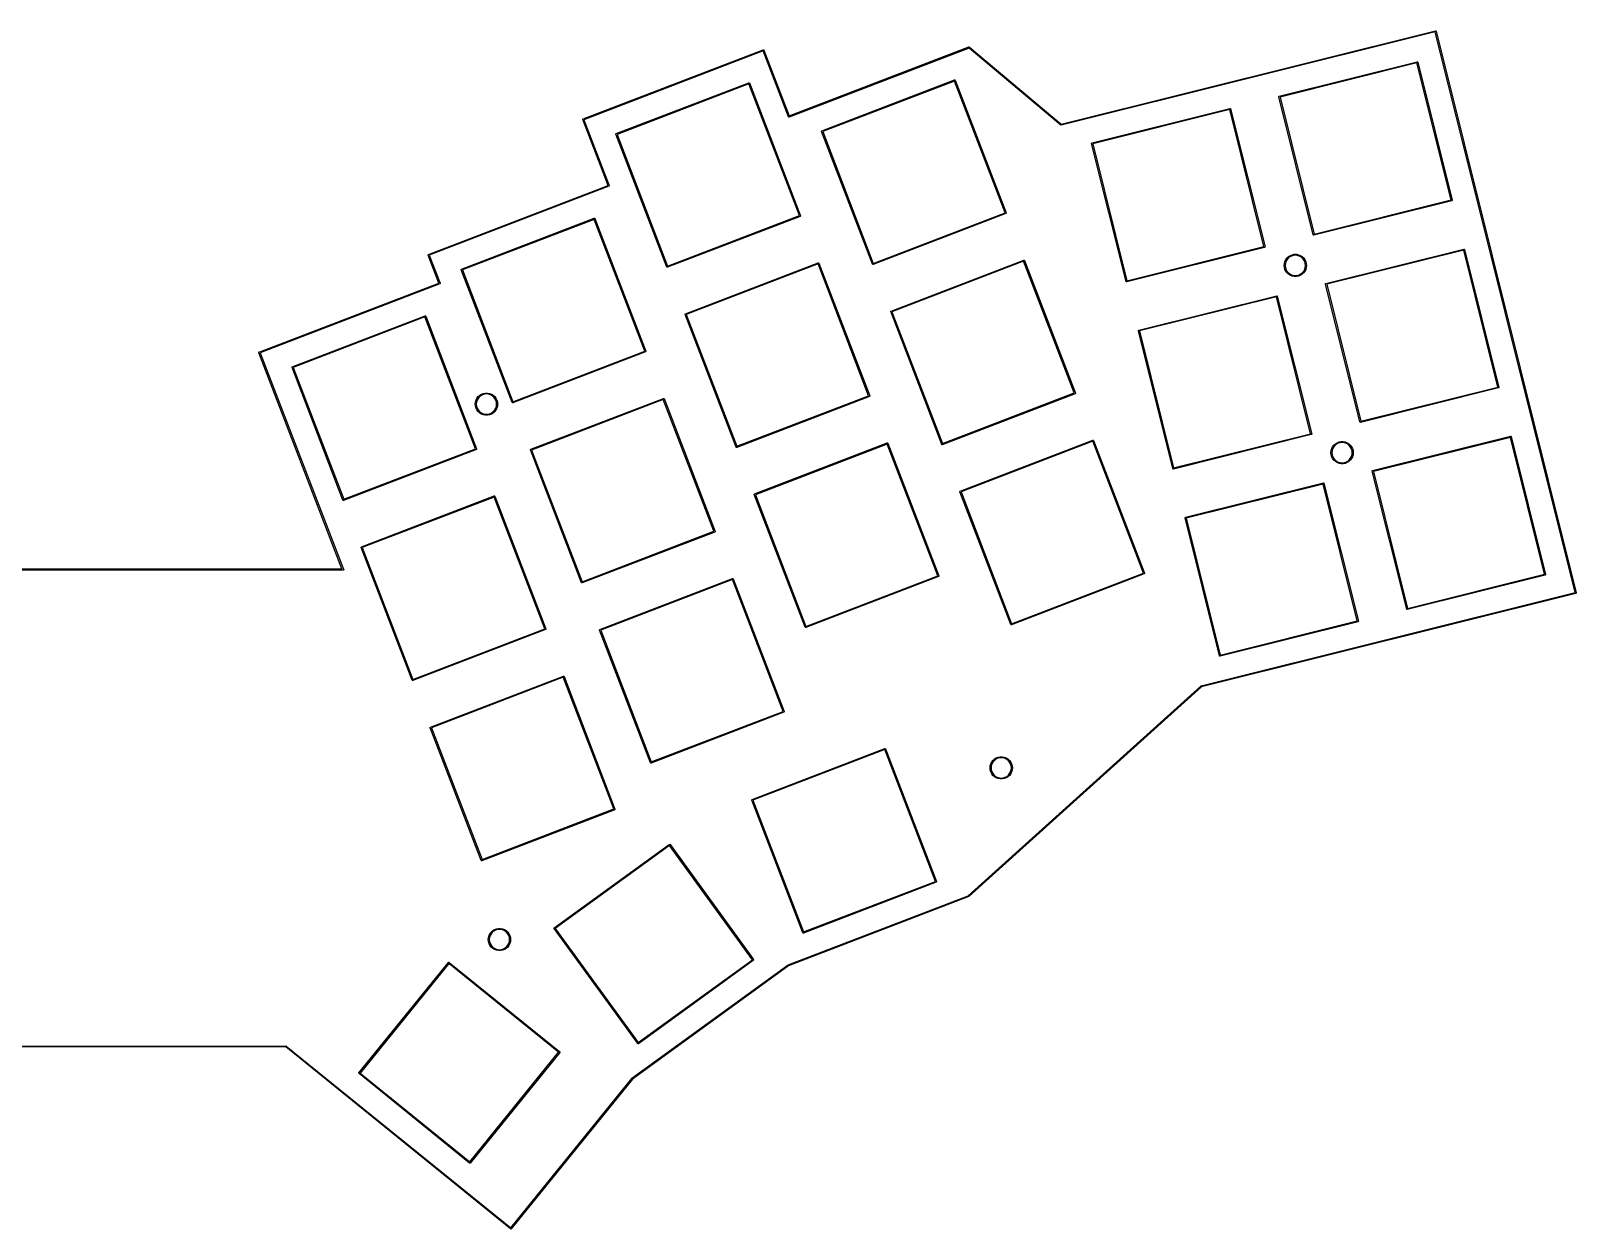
# Model space of a CAD drawing. Extents: x 50 to 354, y -179 to -61.
# Drawn here: x 202 to 354.2, y -178.5 to -60.5 of the extents above; entities that cross this region are included whole.
import ezdxf

# ---------------------------------------------------------------- set-up
doc = ezdxf.new("R2010")
doc.units = 0
doc.layers.add('BLACK', color=7, linetype='CONTINUOUS')

msp = doc.modelspace()

# ---------------------------------------------------------------- linework, layer by layer
at = {"layer": 'BLACK', "linetype": 'CONTINUOUS'}
for p, q in [((340.290232, -60.625014), (303.467798, -69.805874)), ((303.468339, -69.703941), (340.314257, -60.517227)), ((354.055359, -115.834881), (340.290232, -60.625014)), ((340.314257, -60.517227), (340.351641, -60.522814)), ((340.351641, -60.522814), (340.374125, -60.553199)), ((340.374125, -60.553199), (354.163147, -115.858906)), ((256.397823, -69.184812), (274.135397, -62.376014)), ((274.135397, -62.376014), (274.15454, -62.376515)), ((294.389729, -62.204561), (276.679336, -69.002924)), ((276.690043, -68.893011), (294.381512, -62.101914)), ((294.381512, -62.101914), (294.388626, -62.1021)), ((294.388626, -62.1021), (294.39494, -62.098819)), ((303.424079, -69.795765), (294.389729, -62.204561)), ((294.39494, -62.098819), (294.406831, -62.102577)), ((294.406831, -62.102577), (294.419298, -62.102904)), ((294.419298, -62.102904), (294.424196, -62.108065)), ((294.424196, -62.108065), (294.430982, -62.11021)), ((294.430982, -62.11021), (303.468339, -69.703941)), ((274.124689, -62.485926), (256.479327, -69.259327)), ((276.61553, -68.974513), (274.124689, -62.485926)), ((274.15454, -62.376515), (274.173183, -62.377003)), ((274.173183, -62.377003), (274.173184, -62.377004)), ((274.173184, -62.377004), (274.199203, -62.404422)), ((274.199203, -62.404422), (274.199202, -62.404424)), ((274.199202, -62.404424), (276.690043, -68.893011)), ((324.938569, -66.947338), (338.522709, -63.560432)), ((338.498386, -63.669558), (325.011276, -67.032271)), ((341.861099, -77.156668), (338.498386, -63.669558)), ((338.522709, -63.560432), (338.560557, -63.566089)), ((338.560557, -63.566089), (338.58332, -63.596851)), ((338.58332, -63.596851), (341.970226, -77.180991)), ((279.901782, -70.361591), (292.971907, -65.344439)), ((292.971907, -65.344439), (292.971908, -65.344439)), ((292.971908, -65.344439), (293.010163, -65.345441)), ((293.010163, -65.345441), (293.036505, -65.3732)), ((293.036505, -65.3732), (298.053657, -78.443325)), ((259.655178, -70.635519), (272.725303, -65.618367)), ((272.714461, -65.729643), (259.737693, -70.710958)), ((277.695776, -78.706411), (272.714461, -65.729643)), ((272.725303, -65.618367), (272.725304, -65.618367)), ((272.725304, -65.618367), (272.763559, -65.619369)), ((272.763559, -65.619369), (272.789901, -65.647128)), ((272.789901, -65.647128), (277.807053, -78.717253)), ((292.961065, -65.455715), (279.984297, -70.43703)), ((297.94238, -78.432483), (292.961065, -65.455715)), ((306.502949, -71.543852), (320.087089, -68.156946)), ((320.062766, -68.266072), (306.575656, -71.628785)), ((323.425479, -81.753182), (320.062766, -68.266072)), ((320.087089, -68.156946), (320.124937, -68.162603)), ((320.124937, -68.162603), (320.1477, -68.193365)), ((320.1477, -68.193365), (323.534606, -81.777505)), ((324.90215, -67.007949), (324.907807, -66.970101)), ((328.289056, -80.592087), (324.90215, -67.007949)), ((324.907807, -66.970101), (324.938569, -66.947338)), ((325.011276, -67.032271), (328.373989, -80.519381)), ((256.369415, -69.248618), (256.370342, -69.213219)), ((256.369416, -69.248619), (256.369415, -69.248618)), ((258.860259, -75.737195), (256.369416, -69.248619)), ((256.370342, -69.213219), (256.370404, -69.210832)), ((256.370404, -69.210832), (256.370405, -69.210831)), ((256.370405, -69.210831), (256.397823, -69.184812)), ((256.479327, -69.259327), (258.970173, -75.747905)), ((276.61553, -68.974516), (276.61553, -68.974513)), ((276.641546, -69.001931), (276.61553, -68.974516)), ((276.64155, -69.001935), (276.641546, -69.001931)), ((276.679336, -69.002924), (276.64155, -69.001935)), ((303.42798, -69.796997), (303.424079, -69.795765)), ((303.430414, -69.800287), (303.42798, -69.796997)), ((303.445539, -69.802547), (303.430414, -69.800287)), ((303.460121, -69.807156), (303.445539, -69.802547)), ((303.463751, -69.805269), (303.460121, -69.807156)), ((303.467798, -69.805874), (303.463751, -69.805269)), ((259.626417, -70.700116), (259.627419, -70.661861)), ((264.643569, -83.770242), (259.626417, -70.700116)), ((259.627419, -70.661861), (259.655178, -70.635519)), ((259.737693, -70.710958), (264.719008, -83.687726)), ((279.873021, -70.426188), (279.874023, -70.387933)), ((284.890173, -83.496314), (279.873021, -70.426188)), ((279.874023, -70.387933), (279.901782, -70.361591)), ((279.984297, -70.43703), (284.965612, -83.413798)), ((306.46653, -71.604463), (306.472187, -71.566615)), ((309.853436, -85.188603), (306.46653, -71.604463)), ((306.472187, -71.566615), (306.502949, -71.543852)), ((306.575656, -71.628785), (309.938369, -85.115895)), ((241.168792, -82.528294), (258.860259, -75.737195)), ((258.941764, -75.811711), (241.250299, -82.602808)), ((258.941765, -75.811711), (258.941764, -75.81171)), ((258.941764, -75.81171), (258.941764, -75.811711)), ((258.969184, -75.785691), (258.941765, -75.811711)), ((258.970173, -75.747905), (258.969184, -75.785691)), ((341.933807, -77.241602), (328.349667, -80.628508)), ((328.373989, -80.519381), (341.861099, -77.156668)), ((341.964569, -77.218839), (341.933807, -77.241602)), ((341.970226, -77.180991), (341.964569, -77.218839)), ((244.425726, -83.979574), (257.495851, -78.962422)), ((257.485009, -79.073698), (244.508241, -84.055013)), ((262.466324, -92.050466), (257.485009, -79.073698)), ((257.495851, -78.962422), (257.495852, -78.962422)), ((257.495852, -78.962422), (257.534107, -78.963424)), ((257.534107, -78.963424), (257.560449, -78.991183)), ((257.560449, -78.991183), (262.577601, -92.061308)), ((277.778292, -78.781851), (264.708166, -83.799003)), ((264.719008, -83.687726), (277.695776, -78.706411)), ((277.806051, -78.755509), (277.778292, -78.781851)), ((277.807053, -78.717254), (277.806051, -78.755509)), ((277.807053, -78.717253), (277.807052, -78.717253)), ((277.807052, -78.717253), (277.807053, -78.717254)), ((298.024896, -78.507923), (284.95477, -83.525075)), ((284.965612, -83.413798), (297.94238, -78.432483)), ((298.052655, -78.481581), (298.024896, -78.507923)), ((298.053657, -78.443326), (298.052655, -78.481581)), ((298.053657, -78.443325), (298.053656, -78.443325)), ((298.053656, -78.443325), (298.053657, -78.443326)), ((328.289056, -80.592089), (328.289056, -80.592087)), ((328.311819, -80.622851), (328.289056, -80.592089)), ((328.349667, -80.628508), (328.311819, -80.622851)), ((323.498187, -81.838116), (309.914047, -85.225022)), ((309.938369, -85.115895), (323.425479, -81.753182)), ((323.528949, -81.815353), (323.498187, -81.838116)), ((323.534606, -81.777505), (323.528949, -81.815353)), ((329.535084, -85.382958), (343.119224, -81.996052)), ((343.094901, -82.105178), (329.607791, -85.467891)), ((346.457614, -95.592288), (343.094901, -82.105178)), ((343.119224, -81.996052), (343.157072, -82.001709)), ((343.157072, -82.001709), (343.179835, -82.032471)), ((343.179835, -82.032471), (346.566741, -95.616611)), ((241.140384, -82.5921), (241.141311, -82.556699)), ((241.140385, -82.592101), (241.140384, -82.5921)), ((241.140385, -82.592102), (241.140385, -82.592101)), ((242.197913, -85.346628), (241.140385, -82.592102)), ((241.141311, -82.556699), (241.141373, -82.554316)), ((241.141373, -82.554315), (241.141374, -82.554313)), ((241.141373, -82.554316), (241.141373, -82.554315)), ((241.141374, -82.554313), (241.160441, -82.536218)), ((241.160441, -82.536218), (241.16879, -82.528295)), ((241.16879, -82.528295), (241.168792, -82.528294)), ((241.250299, -82.602808), (242.307826, -85.357333)), ((266.46417, -88.373547), (279.534295, -83.356395)), ((279.523453, -83.467671), (266.546685, -88.448986)), ((284.504768, -96.444439), (279.523453, -83.467671)), ((279.534295, -83.356395), (279.534296, -83.356395)), ((279.534296, -83.356395), (279.572551, -83.357397)), ((279.572551, -83.357397), (279.598893, -83.385156)), ((279.598893, -83.385156), (284.616045, -96.455281)), ((284.916515, -83.524073), (284.890173, -83.496314)), ((284.95477, -83.525075), (284.916515, -83.524073)), ((286.710772, -88.09962), (299.780897, -83.082468)), ((299.770055, -83.193744), (286.793287, -88.175059)), ((304.75137, -96.170512), (299.770055, -83.193744)), ((299.780897, -83.082468), (299.780898, -83.082468)), ((299.780898, -83.082468), (299.819153, -83.08347)), ((299.819153, -83.08347), (299.845495, -83.111229)), ((299.845495, -83.111229), (304.862647, -96.181354)), ((325.423482, -83.61), (325.442152, -83.408515)), ((325.442152, -83.811485), (325.423482, -83.61)), ((325.442152, -83.408515), (325.497527, -83.213892)), ((325.497527, -83.213892), (325.587722, -83.032758)), ((325.5379, -83.414648), (325.51866, -83.61)), ((325.51866, -83.61), (325.5379, -83.805352)), ((325.594882, -83.226804), (325.5379, -83.414648)), ((325.587722, -83.032758), (325.709663, -82.871281)), ((325.687416, -83.053685), (325.594882, -83.226804)), ((325.811946, -82.901946), (325.687416, -83.053685)), ((325.709663, -82.871281), (325.8592, -82.73496)), ((325.963685, -82.777416), (325.811946, -82.901946)), ((325.8592, -82.73496), (326.03124, -82.628437)), ((326.136804, -82.684882), (325.963685, -82.777416)), ((326.03124, -82.628437), (326.219924, -82.555341)), ((326.324648, -82.6279), (326.136804, -82.684882)), ((326.219924, -82.555341), (326.418826, -82.51816)), ((326.52, -82.60866), (326.324648, -82.6279)), ((326.418826, -82.51816), (326.621174, -82.51816)), ((326.715352, -82.6279), (326.52, -82.60866)), ((326.621174, -82.51816), (326.820076, -82.555341)), ((326.903196, -82.684882), (326.715352, -82.6279)), ((326.820076, -82.555341), (327.00876, -82.628437)), ((327.076315, -82.777416), (326.903196, -82.684882)), ((327.00876, -82.628437), (327.1808, -82.73496)), ((327.228054, -82.901946), (327.076315, -82.777416)), ((327.1808, -82.73496), (327.330337, -82.871281)), ((327.352584, -83.053685), (327.228054, -82.901946)), ((327.330337, -82.871281), (327.452278, -83.032758)), ((327.445118, -83.226804), (327.352584, -83.053685)), ((327.5021, -83.414648), (327.445118, -83.226804)), ((327.452278, -83.032758), (327.542473, -83.213892)), ((327.52134, -83.61), (327.5021, -83.414648)), ((327.5021, -83.805352), (327.52134, -83.61)), ((327.542473, -83.213892), (327.597848, -83.408515)), ((327.597848, -83.408515), (327.616518, -83.61)), ((327.616518, -83.61), (327.597848, -83.811485)), ((244.396965, -84.044171), (244.397967, -84.005916)), ((249.414117, -97.114297), (244.396965, -84.044171)), ((244.397967, -84.005916), (244.425726, -83.979574)), ((244.508241, -84.055013), (249.489556, -97.031781)), ((264.669911, -83.798001), (264.643569, -83.770242)), ((264.708166, -83.799003), (264.669911, -83.798001)), ((309.876199, -85.219365), (309.853436, -85.188603)), ((325.497527, -84.006108), (325.442152, -83.811485)), ((325.587722, -84.187242), (325.497527, -84.006108)), ((325.5379, -83.805352), (325.594882, -83.993196)), ((325.709663, -84.348719), (325.587722, -84.187242)), ((325.594882, -83.993196), (325.687416, -84.166315)), ((325.687416, -84.166315), (325.811946, -84.318054)), ((325.8592, -84.48504), (325.709663, -84.348719)), ((325.811946, -84.318054), (325.963685, -84.442584)), ((326.03124, -84.591563), (325.8592, -84.48504)), ((325.963685, -84.442584), (326.136804, -84.535118)), ((326.219924, -84.664659), (326.03124, -84.591563)), ((326.136804, -84.535118), (326.324648, -84.5921)), ((326.418826, -84.70184), (326.219924, -84.664659)), ((326.324648, -84.5921), (326.52, -84.61134)), ((326.621174, -84.70184), (326.418826, -84.70184)), ((326.52, -84.61134), (326.715352, -84.5921)), ((326.820076, -84.664659), (326.621174, -84.70184)), ((326.715352, -84.5921), (326.903196, -84.535118)), ((327.00876, -84.591563), (326.820076, -84.664659)), ((326.903196, -84.535118), (327.076315, -84.442584)), ((327.1808, -84.48504), (327.00876, -84.591563)), ((327.076315, -84.442584), (327.228054, -84.318054)), ((327.330337, -84.348719), (327.1808, -84.48504)), ((327.228054, -84.318054), (327.352584, -84.166315)), ((327.452278, -84.187242), (327.330337, -84.348719)), ((327.352584, -84.166315), (327.445118, -83.993196)), ((327.445118, -83.993196), (327.5021, -83.805352)), ((327.542473, -84.006108), (327.452278, -84.187242)), ((327.597848, -83.811485), (327.542473, -84.006108)), ((224.558218, -92.118201), (242.197913, -85.346628)), ((242.279421, -85.421141), (224.611902, -92.203393)), ((242.279422, -85.421141), (242.279421, -85.42114)), ((242.279421, -85.42114), (242.279421, -85.421141)), ((242.288244, -85.412767), (242.279422, -85.421141)), ((242.306839, -85.395122), (242.288244, -85.412767)), ((242.307828, -85.357335), (242.306839, -85.395122)), ((242.307826, -85.357333), (242.307828, -85.357335)), ((309.914047, -85.225022), (309.876199, -85.219365)), ((311.099465, -89.979471), (324.683605, -86.592565)), ((324.659282, -86.701691), (311.172172, -90.064404)), ((328.021995, -100.188801), (324.659282, -86.701691)), ((324.683605, -86.592565), (324.721453, -86.598222)), ((324.721453, -86.598222), (324.744216, -86.628984)), ((324.744216, -86.628984), (328.131122, -100.213124)), ((329.498665, -85.443569), (329.504322, -85.405721)), ((332.885571, -99.027709), (329.498665, -85.443569)), ((329.504322, -85.405721), (329.535084, -85.382958)), ((329.607791, -85.467891), (332.970504, -98.955001)), ((286.682011, -88.164217), (286.683013, -88.125962)), ((291.699163, -101.234342), (286.682011, -88.164217)), ((286.683013, -88.125962), (286.710772, -88.09962)), ((286.793287, -88.175059), (291.774602, -101.151827)), ((227.762803, -93.589307), (240.832928, -88.572155)), ((240.822086, -88.683431), (227.845318, -93.664746)), ((245.803401, -101.660199), (240.822086, -88.683431)), ((240.832928, -88.572155), (240.832929, -88.572155)), ((240.832929, -88.572155), (240.871184, -88.573157)), ((240.871184, -88.573157), (240.897526, -88.600916)), ((240.897526, -88.600916), (245.914678, -101.671041)), ((266.435409, -88.438144), (266.436411, -88.399889)), ((271.452561, -101.508269), (266.435409, -88.438144)), ((266.436411, -88.399889), (266.46417, -88.373547)), ((266.546685, -88.448986), (271.528, -101.425754)), ((311.063046, -90.040082), (311.068703, -90.002234)), ((314.449952, -103.624221), (311.063046, -90.040082)), ((311.068703, -90.002234), (311.099465, -89.979471)), ((311.172172, -90.064404), (314.534885, -103.551514)), ((224.44916, -92.185552), (224.465823, -92.13703)), ((224.454152, -92.211117), (224.44916, -92.185552)), ((232.640777, -113.485), (224.454152, -92.211117)), ((224.465823, -92.13703), (224.509776, -92.11057)), ((224.509776, -92.11057), (224.558218, -92.118201)), ((224.611902, -92.203393), (232.819996, -113.533064)), ((262.54884, -92.125906), (249.478714, -97.143058)), ((249.489556, -97.031781), (262.466324, -92.050466)), ((262.576599, -92.099564), (262.54884, -92.125906)), ((262.577601, -92.061309), (262.576599, -92.099564)), ((262.577601, -92.061308), (262.5776, -92.061308)), ((262.5776, -92.061308), (262.577601, -92.061309)), ((227.734042, -93.653904), (227.735044, -93.615649)), ((232.751194, -106.724029), (227.734042, -93.653904)), ((227.735044, -93.615649), (227.762803, -93.589307)), ((227.845318, -93.664746), (232.826633, -106.641514)), ((346.530322, -95.677222), (332.946182, -99.064128)), ((332.970504, -98.955001), (346.457614, -95.592288)), ((346.561084, -95.654459), (346.530322, -95.677222)), ((346.566741, -95.616611), (346.561084, -95.654459)), ((245.783482, -97.27), (245.802152, -97.068515)), ((245.802152, -97.471485), (245.783482, -97.27)), ((245.802152, -97.068515), (245.857527, -96.873892)), ((245.857527, -96.873892), (245.947722, -96.692758)), ((245.8979, -97.074648), (245.87866, -97.27)), ((245.87866, -97.27), (245.8979, -97.465352)), ((245.954882, -96.886804), (245.8979, -97.074648)), ((245.947722, -96.692758), (246.069663, -96.531281)), ((246.047416, -96.713685), (245.954882, -96.886804)), ((246.171946, -96.561946), (246.047416, -96.713685)), ((246.069663, -96.531281), (246.2192, -96.39496)), ((246.323685, -96.437416), (246.171946, -96.561946)), ((246.2192, -96.39496), (246.39124, -96.288437)), ((246.496804, -96.344882), (246.323685, -96.437416)), ((246.39124, -96.288437), (246.579924, -96.215341)), ((246.684648, -96.2879), (246.496804, -96.344882)), ((246.579924, -96.215341), (246.778826, -96.17816)), ((246.88, -96.26866), (246.684648, -96.2879)), ((246.778826, -96.17816), (246.981174, -96.17816)), ((247.075352, -96.2879), (246.88, -96.26866)), ((246.981174, -96.17816), (247.180076, -96.215341)), ((247.263196, -96.344882), (247.075352, -96.2879)), ((247.180076, -96.215341), (247.36876, -96.288437)), ((247.436315, -96.437416), (247.263196, -96.344882)), ((247.36876, -96.288437), (247.5408, -96.39496)), ((247.588054, -96.561946), (247.436315, -96.437416)), ((247.5408, -96.39496), (247.690337, -96.531281)), ((247.712584, -96.713685), (247.588054, -96.561946)), ((247.690337, -96.531281), (247.812278, -96.692758)), ((247.805118, -96.886804), (247.712584, -96.713685)), ((247.8621, -97.074648), (247.805118, -96.886804)), ((247.812278, -96.692758), (247.902473, -96.873892)), ((247.88134, -97.27), (247.8621, -97.074648)), ((247.8621, -97.465352), (247.88134, -97.27)), ((247.902473, -96.873892), (247.957848, -97.068515)), ((247.957848, -97.068515), (247.976518, -97.27)), ((247.976518, -97.27), (247.957848, -97.471485)), ((249.440459, -97.142056), (249.414117, -97.114297)), ((249.478714, -97.143058), (249.440459, -97.142056)), ((251.234717, -101.717602), (264.304842, -96.70045)), ((264.294, -96.811726), (251.317232, -101.793041)), ((269.275315, -109.788494), (264.294, -96.811726)), ((264.304842, -96.70045), (264.304843, -96.70045)), ((264.304843, -96.70045), (264.343098, -96.701452)), ((264.343098, -96.701452), (264.36944, -96.729211)), ((264.36944, -96.729211), (269.386592, -109.799336)), ((284.587284, -96.519879), (271.517158, -101.537031)), ((271.528, -101.425754), (284.504768, -96.444439)), ((284.615043, -96.493537), (284.587284, -96.519879)), ((284.616045, -96.455282), (284.615043, -96.493537)), ((284.616045, -96.455281), (284.616044, -96.455281)), ((284.616044, -96.455281), (284.616045, -96.455282)), ((304.833886, -96.245952), (291.76376, -101.263104)), ((291.774602, -101.151827), (304.75137, -96.170512)), ((304.861645, -96.21961), (304.833886, -96.245952)), ((304.862647, -96.181355), (304.861645, -96.21961)), ((304.862647, -96.181354), (304.862646, -96.181354)), ((304.862646, -96.181354), (304.862647, -96.181355)), ((245.857527, -97.666108), (245.802152, -97.471485)), ((245.947722, -97.847242), (245.857527, -97.666108)), ((245.8979, -97.465352), (245.954882, -97.653196)), ((246.069663, -98.008719), (245.947722, -97.847242)), ((245.954882, -97.653196), (246.047416, -97.826315)), ((246.047416, -97.826315), (246.171946, -97.978054)), ((246.2192, -98.14504), (246.069663, -98.008719)), ((246.171946, -97.978054), (246.323685, -98.102584)), ((246.39124, -98.251563), (246.2192, -98.14504)), ((246.323685, -98.102584), (246.496804, -98.195118)), ((246.579924, -98.324659), (246.39124, -98.251563)), ((246.496804, -98.195118), (246.684648, -98.2521)), ((246.778826, -98.36184), (246.579924, -98.324659)), ((246.684648, -98.2521), (246.88, -98.27134)), ((246.981174, -98.36184), (246.778826, -98.36184)), ((246.88, -98.27134), (247.075352, -98.2521)), ((247.180076, -98.324659), (246.981174, -98.36184)), ((247.075352, -98.2521), (247.263196, -98.195118)), ((247.36876, -98.251563), (247.180076, -98.324659)), ((247.263196, -98.195118), (247.436315, -98.102584)), ((247.5408, -98.14504), (247.36876, -98.251563)), ((247.436315, -98.102584), (247.588054, -97.978054)), ((247.690337, -98.008719), (247.5408, -98.14504)), ((247.588054, -97.978054), (247.712584, -97.826315)), ((247.812278, -97.847242), (247.690337, -98.008719)), ((247.712584, -97.826315), (247.805118, -97.653196)), ((247.805118, -97.653196), (247.8621, -97.465352)), ((247.902473, -97.666108), (247.812278, -97.847242)), ((247.957848, -97.471485), (247.902473, -97.666108)), ((328.094703, -100.273735), (314.510563, -103.660641)), ((314.534885, -103.551514), (328.021995, -100.188801)), ((328.125465, -100.250972), (328.094703, -100.273735)), ((328.131122, -100.213124), (328.125465, -100.250972)), ((332.908334, -99.058471), (332.885571, -99.027709)), ((332.946182, -99.064128), (332.908334, -99.058471)), ((245.885917, -101.735639), (232.815791, -106.752791)), ((232.826633, -106.641514), (245.803401, -101.660199)), ((245.913676, -101.709297), (245.885917, -101.735639)), ((245.914678, -101.671042), (245.913676, -101.709297)), ((245.914678, -101.671041), (245.914677, -101.671041)), ((245.914677, -101.671041), (245.914678, -101.671042)), ((251.205956, -101.782199), (251.206958, -101.743944)), ((256.223108, -114.852325), (251.205956, -101.782199)), ((251.206958, -101.743944), (251.234717, -101.717602)), ((251.317232, -101.793041), (256.298547, -114.769809)), ((271.452561, -101.50827), (271.452561, -101.508269)), ((271.478903, -101.536029), (271.452561, -101.50827)), ((271.517158, -101.537031), (271.478903, -101.536029)), ((273.27316, -106.111576), (286.343285, -101.094424)), ((286.332443, -101.2057), (273.355675, -106.187015)), ((291.313758, -114.182468), (286.332443, -101.2057)), ((286.343285, -101.094424), (286.343286, -101.094424)), ((286.343286, -101.094424), (286.381541, -101.095426)), ((286.381541, -101.095426), (286.407883, -101.123185)), ((286.407883, -101.123185), (291.425035, -114.19331)), ((291.699163, -101.234343), (291.699163, -101.234342)), ((291.725505, -101.262102), (291.699163, -101.234343)), ((291.76376, -101.263104), (291.725505, -101.262102)), ((293.519764, -105.837648), (306.589889, -100.820496)), ((306.579047, -100.931772), (293.602279, -105.913087)), ((311.560362, -113.90854), (306.579047, -100.931772)), ((306.589889, -100.820496), (306.58989, -100.820496)), ((306.58989, -100.820496), (306.628145, -100.821498)), ((306.628145, -100.821498), (306.654487, -100.849257)), ((306.654487, -100.849257), (311.671639, -113.919382)), ((330.023482, -102.05), (330.042152, -101.848515)), ((330.042152, -101.848515), (330.097527, -101.653892)), ((330.097527, -101.653892), (330.187722, -101.472758)), ((330.1379, -101.854648), (330.11866, -102.05)), ((330.194882, -101.666804), (330.1379, -101.854648)), ((330.187722, -101.472758), (330.309663, -101.311281)), ((330.287416, -101.493685), (330.194882, -101.666804)), ((330.411946, -101.341946), (330.287416, -101.493685)), ((330.309663, -101.311281), (330.4592, -101.17496)), ((330.563685, -101.217416), (330.411946, -101.341946)), ((330.4592, -101.17496), (330.63124, -101.068437)), ((330.736804, -101.124882), (330.563685, -101.217416)), ((330.63124, -101.068437), (330.819924, -100.995341)), ((330.924648, -101.0679), (330.736804, -101.124882)), ((330.819924, -100.995341), (331.018826, -100.95816)), ((331.12, -101.04866), (330.924648, -101.0679)), ((331.018826, -100.95816), (331.221174, -100.95816)), ((331.315352, -101.0679), (331.12, -101.04866)), ((331.221174, -100.95816), (331.420076, -100.995341)), ((331.503196, -101.124882), (331.315352, -101.0679)), ((331.420076, -100.995341), (331.60876, -101.068437)), ((331.676315, -101.217416), (331.503196, -101.124882)), ((331.60876, -101.068437), (331.7808, -101.17496)), ((331.828054, -101.341946), (331.676315, -101.217416)), ((331.7808, -101.17496), (331.930337, -101.311281)), ((331.952584, -101.493685), (331.828054, -101.341946)), ((331.930337, -101.311281), (332.052278, -101.472758)), ((332.045118, -101.666804), (331.952584, -101.493685)), ((332.1021, -101.854648), (332.045118, -101.666804)), ((332.052278, -101.472758), (332.142473, -101.653892)), ((332.12134, -102.05), (332.1021, -101.854648)), ((332.142473, -101.653892), (332.197848, -101.848515)), ((332.197848, -101.848515), (332.216518, -102.05)), ((334.131602, -103.818574), (347.715742, -100.431668)), ((347.691419, -100.540794), (334.204309, -103.903507)), ((351.054132, -114.027904), (347.691419, -100.540794)), ((347.715742, -100.431668), (347.75359, -100.437325)), ((347.75359, -100.437325), (347.776353, -100.468087)), ((347.776353, -100.468087), (351.163259, -114.052227)), ((330.042152, -102.251485), (330.023482, -102.05)), ((330.097527, -102.446108), (330.042152, -102.251485)), ((330.187722, -102.627242), (330.097527, -102.446108)), ((330.11866, -102.05), (330.1379, -102.245352)), ((330.1379, -102.245352), (330.194882, -102.433196)), ((330.309663, -102.788719), (330.187722, -102.627242)), ((330.194882, -102.433196), (330.287416, -102.606315)), ((330.287416, -102.606315), (330.411946, -102.758054)), ((330.4592, -102.92504), (330.309663, -102.788719)), ((330.411946, -102.758054), (330.563685, -102.882584)), ((330.63124, -103.031563), (330.4592, -102.92504)), ((330.563685, -102.882584), (330.736804, -102.975118)), ((330.819924, -103.104659), (330.63124, -103.031563)), ((330.736804, -102.975118), (330.924648, -103.0321)), ((331.018826, -103.14184), (330.819924, -103.104659)), ((330.924648, -103.0321), (331.12, -103.05134)), ((331.221174, -103.14184), (331.018826, -103.14184)), ((331.12, -103.05134), (331.315352, -103.0321)), ((331.420076, -103.104659), (331.221174, -103.14184)), ((331.315352, -103.0321), (331.503196, -102.975118)), ((331.60876, -103.031563), (331.420076, -103.104659)), ((331.503196, -102.975118), (331.676315, -102.882584)), ((331.7808, -102.92504), (331.60876, -103.031563)), ((331.676315, -102.882584), (331.828054, -102.758054)), ((331.930337, -102.788719), (331.7808, -102.92504)), ((331.828054, -102.758054), (331.952584, -102.606315)), ((332.052278, -102.627242), (331.930337, -102.788719)), ((331.952584, -102.606315), (332.045118, -102.433196)), ((332.045118, -102.433196), (332.1021, -102.245352)), ((332.142473, -102.446108), (332.052278, -102.627242)), ((332.1021, -102.245352), (332.12134, -102.05)), ((332.197848, -102.251485), (332.142473, -102.446108)), ((332.216518, -102.05), (332.197848, -102.251485)), ((314.449952, -103.624222), (314.449952, -103.624221)), ((314.472715, -103.654984), (314.449952, -103.624222)), ((314.510563, -103.660641), (314.472715, -103.654984)), ((334.095183, -103.879185), (334.10084, -103.841337)), ((337.482089, -117.463325), (334.095183, -103.879185)), ((334.10084, -103.841337), (334.131602, -103.818574)), ((334.204309, -103.903507), (337.567022, -117.390617)), ((234.571793, -111.327336), (247.641918, -106.310184)), ((247.631076, -106.42146), (234.654308, -111.402775)), ((252.612391, -119.398228), (247.631076, -106.42146)), ((247.641918, -106.310184), (247.641919, -106.310184)), ((247.641919, -106.310184), (247.680174, -106.311186)), ((247.680174, -106.311186), (247.706516, -106.338945)), ((247.706516, -106.338945), (252.723668, -119.40907)), ((273.244399, -106.176173), (273.245401, -106.137918)), ((278.261551, -119.246299), (273.244399, -106.176173)), ((273.245401, -106.137918), (273.27316, -106.111576)), ((273.355675, -106.187015), (278.33699, -119.163783)), ((293.491003, -105.902245), (293.492005, -105.86399)), ((298.508155, -118.972371), (293.491003, -105.902245)), ((293.492005, -105.86399), (293.519764, -105.837648)), ((293.602279, -105.913087), (298.583594, -118.889855)), ((315.695982, -108.41509), (329.280122, -105.028184)), ((329.255799, -105.13731), (315.768689, -108.500023)), ((332.618512, -118.62442), (329.255799, -105.13731)), ((329.280122, -105.028184), (329.31797, -105.033841)), ((329.31797, -105.033841), (329.340733, -105.064603)), ((329.340733, -105.064603), (332.727639, -118.648743)), ((232.751194, -106.72403), (232.751194, -106.724029)), ((232.777536, -106.751789), (232.751194, -106.72403)), ((232.815791, -106.752791), (232.777536, -106.751789)), ((315.659563, -108.475701), (315.66522, -108.437853)), ((319.046469, -122.059841), (315.659563, -108.475701)), ((315.66522, -108.437853), (315.695982, -108.41509)), ((315.768689, -108.500023), (319.131402, -121.987133)), ((269.357831, -109.863934), (256.287705, -114.881086)), ((256.298547, -114.769809), (269.275315, -109.788494)), ((269.38559, -109.837592), (269.357831, -109.863934)), ((269.386592, -109.799337), (269.38559, -109.837592)), ((269.386592, -109.799336), (269.386591, -109.799336)), ((269.386591, -109.799336), (269.386592, -109.799337)), ((234.543032, -111.391933), (234.544034, -111.353678)), ((239.560184, -124.462059), (234.543032, -111.391933)), ((234.544034, -111.353678), (234.571793, -111.327336)), ((234.654308, -111.402775), (239.635623, -124.379543)), ((232.75, -113.635), (171.35, -113.635)), ((171.458995, -113.485), (232.640777, -113.485)), ((232.757004, -113.63245), (232.75, -113.635)), ((232.764372, -113.633611), (232.757004, -113.63245)), ((232.780513, -113.623893), (232.764372, -113.633611)), ((232.798209, -113.617453), (232.780513, -113.623893)), ((232.801936, -113.610996), (232.798209, -113.617453)), ((232.808325, -113.607151), (232.801936, -113.610996)), ((232.814442, -113.589336), (232.808325, -113.607151)), ((232.823861, -113.573024), (232.814442, -113.589336)), ((232.819996, -113.533064), (232.824988, -113.558629)), ((232.824988, -113.558629), (232.822566, -113.565681)), ((232.822566, -113.565681), (232.823861, -113.573024)), ((311.642878, -113.98398), (298.572752, -119.001132)), ((298.583594, -118.889855), (311.560362, -113.90854)), ((311.670637, -113.957638), (311.642878, -113.98398)), ((311.671639, -113.919383), (311.670637, -113.957638)), ((311.671639, -113.919382), (311.671638, -113.919382)), ((311.671638, -113.919382), (311.671639, -113.919383)), ((337.567022, -117.390617), (351.054132, -114.027904)), ((351.157602, -114.090075), (351.12684, -114.112838)), ((351.163259, -114.052227), (351.157602, -114.090075)), ((256.24945, -114.880084), (256.223108, -114.852325)), ((256.287705, -114.881086), (256.24945, -114.880084)), ((258.043709, -119.455629), (271.113834, -114.438477)), ((271.102992, -114.549753), (258.126224, -119.531068)), ((276.084307, -127.526521), (271.102992, -114.549753)), ((271.113834, -114.438477), (271.113835, -114.438477)), ((271.113835, -114.438477), (271.15209, -114.439479)), ((271.15209, -114.439479), (271.178432, -114.467238)), ((271.178432, -114.467238), (276.195584, -127.537363)), ((291.396274, -114.257908), (278.326148, -119.27506)), ((278.33699, -119.163783), (291.313758, -114.182468)), ((291.424033, -114.231566), (291.396274, -114.257908)), ((291.425035, -114.193311), (291.424033, -114.231566)), ((291.425035, -114.19331), (291.425034, -114.19331)), ((291.425034, -114.19331), (291.425035, -114.193311)), ((351.12684, -114.112838), (337.5427, -117.499744)), ((317.232945, -125.01574), (354.055359, -115.834881)), ((354.127175, -115.918774), (317.268808, -125.108596)), ((354.15756, -115.89629), (354.127175, -115.918774)), ((354.163147, -115.858906), (354.15756, -115.89629)), ((319.131402, -121.987133), (332.618512, -118.62442)), ((332.727639, -118.648743), (332.721982, -118.686591)), ((337.504852, -117.494087), (337.482089, -117.463325)), ((337.5427, -117.499744), (337.504852, -117.494087)), ((252.694907, -119.473668), (239.624781, -124.49082)), ((239.635623, -124.379543), (252.612391, -119.398228)), ((252.722666, -119.447326), (252.694907, -119.473668)), ((252.723668, -119.409071), (252.722666, -119.447326)), ((252.723668, -119.40907), (252.723667, -119.40907)), ((252.723667, -119.40907), (252.723668, -119.409071)), ((258.014948, -119.520226), (258.01595, -119.481971)), ((263.0321, -132.590352), (258.014948, -119.520226)), ((258.01595, -119.481971), (258.043709, -119.455629)), ((258.126224, -119.531068), (263.107539, -132.507836)), ((278.287893, -119.274058), (278.261551, -119.246299)), ((278.326148, -119.27506), (278.287893, -119.274058)), ((298.534497, -119.00013), (298.508155, -118.972371)), ((298.572752, -119.001132), (298.534497, -119.00013)), ((332.69122, -118.709354), (319.10708, -122.09626)), ((332.721982, -118.686591), (332.69122, -118.709354)), ((319.069232, -122.090603), (319.046469, -122.059841)), ((319.10708, -122.09626), (319.069232, -122.090603)), ((239.586526, -124.489818), (239.560184, -124.462059)), ((239.624781, -124.49082), (239.586526, -124.489818)), ((241.380786, -129.065363), (254.450911, -124.048211)), ((254.440069, -124.159487), (241.463301, -129.140802)), ((259.421384, -137.136255), (254.440069, -124.159487)), ((254.450911, -124.048211), (254.450912, -124.048211)), ((254.450912, -124.048211), (254.489167, -124.049213)), ((254.489167, -124.049213), (254.515509, -124.076972)), ((254.515509, -124.076972), (259.532661, -137.147097)), ((294.318264, -145.673337), (317.211818, -125.026984)), ((317.268808, -125.108596), (294.377601, -145.752832)), ((317.211818, -125.026984), (317.22322, -125.022936)), ((317.22322, -125.022936), (317.232945, -125.01574)), ((276.166823, -127.601961), (263.096697, -132.619113)), ((263.107539, -132.507836), (276.084307, -127.526521)), ((276.194582, -127.575619), (276.166823, -127.601961)), ((276.195584, -127.537364), (276.194582, -127.575619)), ((276.195584, -127.537363), (276.195583, -127.537363)), ((276.195583, -127.537363), (276.195584, -127.537364)), ((241.352025, -129.12996), (241.353027, -129.091705)), ((246.369177, -142.200085), (241.352025, -129.12996)), ((241.353027, -129.091705), (241.380786, -129.065363)), ((241.463301, -129.140802), (246.444616, -142.11757)), ((273.038078, -136.193876), (286.108203, -131.176724)), ((286.097361, -131.288), (273.120593, -136.269315)), ((291.078676, -144.264768), (286.097361, -131.288)), ((286.108203, -131.176724), (286.108204, -131.176724)), ((286.108204, -131.176724), (286.146459, -131.177726)), ((286.146459, -131.177726), (286.172801, -131.205485)), ((286.172801, -131.205485), (291.189953, -144.27561)), ((296.627722, -132.512758), (296.749663, -132.351281)), ((296.749663, -132.351281), (296.8992, -132.21496)), ((297.003685, -132.257416), (296.851946, -132.381946)), ((296.8992, -132.21496), (297.07124, -132.108437)), ((297.176804, -132.164882), (297.003685, -132.257416)), ((297.07124, -132.108437), (297.259924, -132.035341)), ((297.364648, -132.1079), (297.176804, -132.164882)), ((297.259924, -132.035341), (297.458826, -131.99816)), ((297.56, -132.08866), (297.364648, -132.1079)), ((297.458826, -131.99816), (297.661174, -131.99816)), ((297.755352, -132.1079), (297.56, -132.08866)), ((297.661174, -131.99816), (297.860076, -132.035341)), ((297.943196, -132.164882), (297.755352, -132.1079)), ((297.860076, -132.035341), (298.04876, -132.108437)), ((298.116315, -132.257416), (297.943196, -132.164882)), ((298.04876, -132.108437), (298.2208, -132.21496)), ((298.268054, -132.381946), (298.116315, -132.257416)), ((298.2208, -132.21496), (298.370337, -132.351281)), ((298.370337, -132.351281), (298.492278, -132.512758)), ((263.058442, -132.618111), (263.0321, -132.590352)), ((263.096697, -132.619113), (263.058442, -132.618111)), ((296.463482, -133.09), (296.482152, -132.888515)), ((296.482152, -133.291485), (296.463482, -133.09)), ((296.482152, -132.888515), (296.537527, -132.693892)), ((296.537527, -133.486108), (296.482152, -133.291485)), ((296.537527, -132.693892), (296.627722, -132.512758)), ((296.627722, -133.667242), (296.537527, -133.486108)), ((296.5779, -132.894648), (296.55866, -133.09)), ((296.55866, -133.09), (296.5779, -133.285352)), ((296.634882, -132.706804), (296.5779, -132.894648)), ((296.5779, -133.285352), (296.634882, -133.473196)), ((296.749663, -133.828719), (296.627722, -133.667242)), ((296.727416, -132.533685), (296.634882, -132.706804)), ((296.634882, -133.473196), (296.727416, -133.646315)), ((296.851946, -132.381946), (296.727416, -132.533685)), ((296.727416, -133.646315), (296.851946, -133.798054)), ((296.8992, -133.96504), (296.749663, -133.828719)), ((296.851946, -133.798054), (297.003685, -133.922584)), ((298.116315, -133.922584), (298.268054, -133.798054)), ((298.370337, -133.828719), (298.2208, -133.96504)), ((298.392584, -132.533685), (298.268054, -132.381946)), ((298.268054, -133.798054), (298.392584, -133.646315)), ((298.492278, -133.667242), (298.370337, -133.828719)), ((298.485118, -132.706804), (298.392584, -132.533685)), ((298.392584, -133.646315), (298.485118, -133.473196)), ((298.5421, -132.894648), (298.485118, -132.706804)), ((298.485118, -133.473196), (298.5421, -133.285352)), ((298.492278, -132.512758), (298.582473, -132.693892)), ((298.582473, -133.486108), (298.492278, -133.667242)), ((298.56134, -133.09), (298.5421, -132.894648)), ((298.5421, -133.285352), (298.56134, -133.09)), ((298.582473, -132.693892), (298.637848, -132.888515)), ((298.637848, -133.291485), (298.582473, -133.486108)), ((298.637848, -132.888515), (298.656518, -133.09)), ((298.656518, -133.09), (298.637848, -133.291485)), ((297.07124, -134.071563), (296.8992, -133.96504)), ((297.003685, -133.922584), (297.176804, -134.015118)), ((297.259924, -134.144659), (297.07124, -134.071563)), ((297.176804, -134.015118), (297.364648, -134.0721)), ((297.458826, -134.18184), (297.259924, -134.144659)), ((297.364648, -134.0721), (297.56, -134.09134)), ((297.661174, -134.18184), (297.458826, -134.18184)), ((297.56, -134.09134), (297.755352, -134.0721)), ((297.860076, -134.144659), (297.661174, -134.18184)), ((297.755352, -134.0721), (297.943196, -134.015118)), ((298.04876, -134.071563), (297.860076, -134.144659)), ((297.943196, -134.015118), (298.116315, -133.922584)), ((298.2208, -133.96504), (298.04876, -134.071563)), ((273.009317, -136.258473), (273.010319, -136.220218)), ((278.026469, -149.328598), (273.009317, -136.258473)), ((273.010319, -136.220218), (273.038078, -136.193876)), ((273.120593, -136.269315), (278.101908, -149.246083)), ((259.5039, -137.211695), (246.433774, -142.228847)), ((246.444616, -142.11757), (259.421384, -137.136255)), ((259.531659, -137.185353), (259.5039, -137.211695)), ((259.532661, -137.147098), (259.531659, -137.185353)), ((259.532661, -137.147097), (259.53266, -137.147097)), ((259.53266, -137.147097), (259.532661, -137.147098)), ((253.558492, -148.849776), (264.884729, -140.620782)), ((264.903057, -140.731073), (253.657721, -148.901288)), ((264.884729, -140.620782), (264.92194, -140.611849)), ((273.073272, -151.976408), (264.903057, -140.731073)), ((264.92194, -140.611849), (264.921941, -140.611849)), ((264.921941, -140.611849), (264.95457, -140.631844)), ((264.95457, -140.631844), (273.183564, -151.958081)), ((246.369177, -142.200086), (246.369177, -142.200085)), ((246.395519, -142.227845), (246.369177, -142.200086)), ((246.433774, -142.228847), (246.395519, -142.227845)), ((291.161192, -144.340208), (278.091066, -149.35736)), ((278.101908, -149.246083), (291.078676, -144.264768)), ((291.188951, -144.313866), (291.161192, -144.340208)), ((291.189953, -144.275611), (291.188951, -144.313866)), ((291.189953, -144.27561), (291.189952, -144.27561)), ((291.189952, -144.27561), (291.189953, -144.275611)), ((276.589253, -152.47885), (294.318264, -145.673337)), ((294.362225, -145.762264), (276.63072, -152.568734)), ((294.368914, -145.755916), (294.362225, -145.762264)), ((294.377601, -145.752832), (294.368914, -145.755916)), ((247.4992, -149.11496), (247.67124, -149.008437)), ((247.776804, -149.064882), (247.603685, -149.157416)), ((247.67124, -149.008437), (247.859924, -148.935341)), ((247.964648, -149.0079), (247.776804, -149.064882)), ((247.859924, -148.935341), (248.058826, -148.89816)), ((248.16, -148.98866), (247.964648, -149.0079)), ((248.058826, -148.89816), (248.261174, -148.89816)), ((248.355352, -149.0079), (248.16, -148.98866)), ((248.261174, -148.89816), (248.460076, -148.935341)), ((248.543196, -149.064882), (248.355352, -149.0079)), ((248.460076, -148.935341), (248.64876, -149.008437)), ((248.716315, -149.157416), (248.543196, -149.064882)), ((248.64876, -149.008437), (248.8208, -149.11496)), ((253.538497, -148.882405), (253.558492, -148.849776)), ((253.54743, -148.919616), (253.538497, -148.882405)), ((261.776424, -160.245854), (253.54743, -148.919616)), ((253.657721, -148.901288), (261.827937, -160.146624)), ((247.063482, -149.99), (247.082152, -149.788515)), ((247.082152, -150.191485), (247.063482, -149.99)), ((247.082152, -149.788515), (247.137527, -149.593892)), ((247.137527, -150.386108), (247.082152, -150.191485)), ((247.137527, -149.593892), (247.227722, -149.412758)), ((247.227722, -150.567242), (247.137527, -150.386108)), ((247.1779, -149.794648), (247.15866, -149.99)), ((247.15866, -149.99), (247.1779, -150.185352)), ((247.234882, -149.606804), (247.1779, -149.794648)), ((247.1779, -150.185352), (247.234882, -150.373196)), ((247.227722, -149.412758), (247.349663, -149.251281)), ((247.349663, -150.728719), (247.227722, -150.567242)), ((247.327416, -149.433685), (247.234882, -149.606804)), ((247.234882, -150.373196), (247.327416, -150.546315)), ((247.451946, -149.281946), (247.327416, -149.433685)), ((247.327416, -150.546315), (247.451946, -150.698054)), ((247.349663, -149.251281), (247.4992, -149.11496)), ((247.603685, -149.157416), (247.451946, -149.281946)), ((248.868054, -149.281946), (248.716315, -149.157416)), ((248.8208, -149.11496), (248.970337, -149.251281)), ((248.992584, -149.433685), (248.868054, -149.281946)), ((248.868054, -150.698054), (248.992584, -150.546315)), ((248.970337, -149.251281), (249.092278, -149.412758)), ((249.092278, -150.567242), (248.970337, -150.728719)), ((249.085118, -149.606804), (248.992584, -149.433685)), ((248.992584, -150.546315), (249.085118, -150.373196)), ((249.1421, -149.794648), (249.085118, -149.606804)), ((249.085118, -150.373196), (249.1421, -150.185352)), ((249.092278, -149.412758), (249.182473, -149.593892)), ((249.182473, -150.386108), (249.092278, -150.567242)), ((249.16134, -149.99), (249.1421, -149.794648)), ((249.1421, -150.185352), (249.16134, -149.99)), ((249.182473, -149.593892), (249.237848, -149.788515)), ((249.237848, -150.191485), (249.182473, -150.386108)), ((249.237848, -149.788515), (249.256518, -149.99)), ((249.256518, -149.99), (249.237848, -150.191485)), ((278.026469, -149.328599), (278.026469, -149.328598)), ((278.052811, -149.356358), (278.026469, -149.328599)), ((278.091066, -149.35736), (278.052811, -149.356358)), ((247.4992, -150.86504), (247.349663, -150.728719)), ((247.451946, -150.698054), (247.603685, -150.822584)), ((247.67124, -150.971563), (247.4992, -150.86504)), ((247.603685, -150.822584), (247.776804, -150.915118)), ((247.859924, -151.044659), (247.67124, -150.971563)), ((247.776804, -150.915118), (247.964648, -150.9721)), ((248.058826, -151.08184), (247.859924, -151.044659)), ((247.964648, -150.9721), (248.16, -150.99134)), ((248.261174, -151.08184), (248.058826, -151.08184)), ((248.16, -150.99134), (248.355352, -150.9721)), ((248.460076, -151.044659), (248.261174, -151.08184)), ((248.355352, -150.9721), (248.543196, -150.915118)), ((248.64876, -150.971563), (248.460076, -151.044659)), ((248.543196, -150.915118), (248.716315, -150.822584)), ((248.8208, -150.86504), (248.64876, -150.971563)), ((248.716315, -150.822584), (248.868054, -150.698054)), ((248.970337, -150.728719), (248.8208, -150.86504)), ((261.827937, -160.146624), (273.073272, -151.976408)), ((273.172502, -152.027922), (261.846264, -160.256916)), ((273.192497, -151.995293), (273.172502, -152.027922)), ((273.183564, -151.958081), (273.183564, -151.958082)), ((273.183564, -151.958082), (273.192497, -151.995293)), ((234.326799, -163.126856), (243.137283, -152.246813)), ((243.183532, -152.348601), (234.435978, -163.15093)), ((243.137283, -152.246813), (243.155543, -152.236899)), ((243.155543, -152.236899), (243.170915, -152.228553)), ((243.170915, -152.228553), (243.207607, -152.239422)), ((253.98586, -161.096154), (243.183532, -152.348601)), ((243.207607, -152.239422), (254.08765, -161.049906)), ((261.207093, -163.652611), (276.577923, -152.485002)), ((276.63072, -152.568734), (261.27041, -163.728699)), ((276.577923, -152.485002), (276.584411, -152.483444)), ((276.584411, -152.483444), (276.589253, -152.47885)), ((176.957459, -160.500007), (227.131091, -160.47354)), ((227.113639, -160.572323), (176.974984, -160.598771)), ((249.248267, -178.496437), (227.113639, -160.572323)), ((227.131091, -160.47354), (227.146355, -160.479853)), ((227.146355, -160.479853), (227.162197, -160.484546)), ((227.162197, -160.484546), (249.272046, -178.388595)), ((245.238308, -171.898483), (253.98586, -161.096154)), ((254.095041, -161.12023), (245.284556, -172.000273)), ((254.08765, -161.049906), (254.105909, -161.083537)), ((254.105909, -161.083538), (254.095041, -161.12023)), ((254.105909, -161.083537), (254.105908, -161.083537)), ((254.105908, -161.083537), (254.105909, -161.083538)), ((261.809053, -160.265849), (261.776424, -160.245854)), ((261.846264, -160.256916), (261.809053, -160.265849)), ((234.31593, -163.163548), (234.326799, -163.126856)), ((234.33419, -163.197179), (234.31593, -163.163548)), ((245.214233, -172.007664), (234.33419, -163.197179)), ((234.435978, -163.15093), (245.238308, -171.898483)), ((249.272046, -178.388595), (261.197741, -163.661486)), ((261.27041, -163.728699), (249.317728, -178.489136)), ((261.197741, -163.661486), (261.203605, -163.658301)), ((261.203605, -163.658301), (261.207093, -163.652611)), ((245.250925, -172.018533), (245.214233, -172.007664)), ((245.284556, -172.000273), (245.250925, -172.018533)), ((249.28451, -178.507173), (249.248267, -178.496437)), ((249.317728, -178.489136), (249.28451, -178.507173))]:
    msp.add_line(p, q, dxfattribs=at)

doc.saveas('drawing.dxf')
